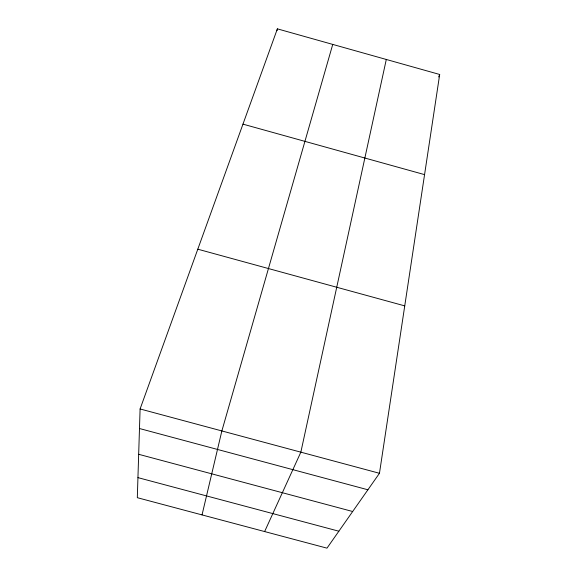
<?xml version="1.0" encoding="UTF-8"?>
<svg xmlns="http://www.w3.org/2000/svg" width="577" height="577" viewBox="0 0 577 577"><rect width="100%" height="100%" fill="white"/><g stroke="black" fill="none" stroke-linecap="round" stroke-linejoin="round"><path stroke-width="0.87" d="M140.096 408.963L137.312 497.684L326.979 548.15L379.464 473.291L439.688 74.476L277.378 28.85L140.096 408.963L379.464 473.291M277.054 30.61L277.378 28.85M386.301 59.467L300.848 452.166L264.627 531.561M202.037 514.9L221.864 430.94L332.741 44.415M438.664 76.957L439.688 74.476M139.483 428.523L367.902 489.779M138.675 454.294L352.67 511.51M137.939 477.626L338.858 531.208M197.803 249.192L404.744 305.882M242.967 124.142L424.564 174.622"/></g></svg>
